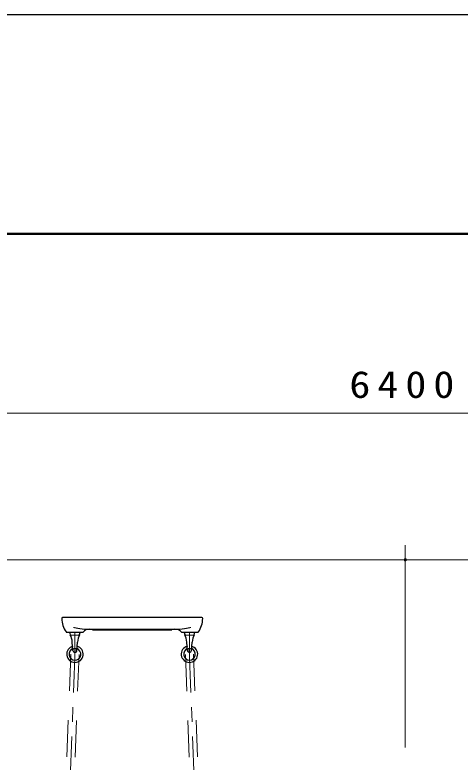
# Model space of a CAD drawing. Units: millimetres on the paper, scale 1:50. Extents: x 197 to 617, y 140 to 437.
# Drawn here: x 277 to 307.3, y 386 to 436.9 of the extents above; entities that cross this region are included whole.
import ezdxf

# ---------------------------------------------------------------- set-up
doc = ezdxf.new("R2010")
doc.units = ezdxf.units.MM
doc.linetypes.add('USER1', pattern=[4.5, 2.5, -2])
doc.linetypes.add('USER2', pattern=[6, 3, -1, 1, -1])
for name, color, linetype, lineweight in [('A3図枠', 140, 'Continuous', 50), ('線', 2, 'Continuous', 25), ('補助', 2, 'Continuous', 13)]:
    doc.layers.add(name, color=color, linetype=linetype, lineweight=lineweight)
doc.styles.add('ＭＳ ゴシック', font='')
doc.styles.get('ＭＳ ゴシック').set_extended_font_data('MS Gothic')

# ---------------------------------------------------------------- blocks, each defined once
blk = doc.blocks.new('dimension_origin')
at = {"color": 0, "linetype": 'Continuous', "lineweight": -2}
blk.add_circle((0, 0), 1.25, dxfattribs=at)

msp = doc.modelspace()

# ---------------------------------------------------------------- linework, layer by layer
at = {"layer": 'A3図枠', "color": 7}
msp.add_line((599.181, 422.007), (214.181, 422.007), dxfattribs=at)
at = {"layer": '線', "color": 131}
for p, q in [((289.721, 395.856), (280.241, 395.856)), ((281.841, 395.056), (288.12, 395.056)), ((280.506, 394.856), (281.603, 394.856)), ((281.316, 394.856), (281.355, 394.856)), ((282.281, 395.022), (282.276, 395.036)), ((282.291, 395.016), (282.391, 395.016)), ((282.391, 395.016), (287.57, 395.016)), ((287.57, 395.016), (287.671, 395.016)), ((287.685, 395.036), (287.68, 395.022)), ((288.358, 394.856), (289.455, 394.856)), ((288.606, 394.856), (288.646, 394.856))]:
    msp.add_line(p, q, dxfattribs=at)
at = {"layer": '線', "color": 7, "lineweight": 13}
for p, q in [((281.407, 394.856), (280.755, 394.856)), ((280.813, 394.656), (281.081, 394.642)), ((281.348, 394.656), (281.081, 394.642)), ((288.555, 394.856), (289.207, 394.856)), ((288.613, 394.656), (288.881, 394.642)), ((289.148, 394.656), (288.881, 394.642))]:
    msp.add_line(p, q, dxfattribs=at)
at = {"layer": '線', "linetype": 'USER2', "lineweight": 13}
for p, q in [((281.081, 394.856), (281.081, 393.476)), ((288.881, 394.856), (288.881, 393.476))]:
    msp.add_line(p, q, dxfattribs=at)
at = {"layer": '線', "color": 7}
for p, q in [((280.941, 393.605), (280.897, 394.186)), ((281.22, 393.605), (281.264, 394.186)), ((288.741, 393.605), (288.697, 394.186)), ((289.02, 393.605), (289.064, 394.186))]:
    msp.add_line(p, q, dxfattribs=at)
at = {"layer": '線', "color": 1, "linetype": 'USER2', "lineweight": 13}
for p, q in [((281.096, 393.755), (279.681, 356.357)), ((288.866, 393.755), (290.281, 356.357))]:
    msp.add_line(p, q, dxfattribs=at)
at = {"layer": '線', "color": 4, "linetype": 'USER1', "lineweight": 13}
for p, q in [((280.801, 393.366), (279.401, 356.367)), ((281.36, 393.345), (279.96, 356.346)), ((288.601, 393.345), (290.001, 356.346)), ((289.16, 393.366), (290.56, 356.367))]:
    msp.add_line(p, q, dxfattribs=at)
at = {"layer": '線', "color": 7}
msp.add_lwpolyline([(196.588, 139.92), (616.697, 139.92), (616.697, 436.915), (196.588, 436.915)], close=True, dxfattribs=at)
at = {"layer": '線', "color": 131}
for centre, radius, start, end in [((280.241, 395.796), 0.06, 90, 180), ((281.781, 395.796), 1.6, 180, 215.2344), ((288.181, 395.796), 1.6, 324.7656, 0), ((289.721, 395.796), 0.06, 0, 90), ((282.068, 394.456), 0.6, 90, 136.5675), ((282.248, 395.026), 0.03, 20, 90), ((287.713, 395.026), 0.03, 90, 160), ((287.893, 394.456), 0.6, 43.4325, 90), ((280.506, 394.896), 0.04, 215.2344, 270), ((281.603, 394.896), 0.04, 270, 316.5675), ((282.291, 395.026), 0.01, 200, 270), ((287.671, 395.026), 0.01, 270, 340), ((288.358, 394.896), 0.04, 223.4325, 270), ((289.455, 394.896), 0.04, 270, 324.7656)]:
    msp.add_arc(centre, radius, start, end, dxfattribs=at)
at = {"layer": '線', "color": 7}
for centre, radius, start, end in [((281.065, 394.832), 0.335, 180, 205.6338), ((279.501, 394.081), 1.4, 4.2913, 25.6338), ((282.66, 394.081), 1.4, 154.3662, 175.7087), ((281.096, 394.832), 0.335, 335.0273, 0), ((288.865, 394.832), 0.335, 180, 204.9727), ((287.301, 394.081), 1.4, 4.2913, 25.6338), ((290.46, 394.081), 1.4, 154.3662, 175.7087), ((288.896, 394.832), 0.335, 334.3662, 0), ((281.081, 393.356), 0.56, 104.5643, 75.4357), ((281.081, 393.356), 0.4, 108.6765, 71.3235), ((281.081, 393.616), 0.14, 184.2913, 355.7087), ((288.881, 393.356), 0.56, 104.5643, 75.4357), ((288.881, 393.356), 0.4, 108.6765, 71.3235), ((288.881, 393.616), 0.14, 184.2913, 355.7087)]:
    msp.add_arc(centre, radius, start, end, dxfattribs=at)
at = {"layer": '線', "color": 7, "lineweight": 13}
for centre, radius, start, end in [((280.755, 394.832), 0.024, 90, 180), ((280.816, 394.716), 0.06, 204.9727, 270), ((281.345, 394.716), 0.06, 270, 335.0273), ((281.407, 394.832), 0.024, 0, 90), ((288.555, 394.832), 0.024, 90, 180), ((288.616, 394.716), 0.06, 204.9727, 270), ((289.145, 394.716), 0.06, 270, 335.0273), ((289.207, 394.832), 0.024, 0, 90)]:
    msp.add_arc(centre, radius, start, end, dxfattribs=at)
at = {"layer": '線', "color": 7, "linetype": 'USER1', "lineweight": 13}
for centre in [(281.081, 393.616), (288.881, 393.616)]:
    msp.add_arc(centre, 0.14, 355.7087, 184.2913, dxfattribs=at)
at = {"layer": '線', "color": 131, "lineweight": 13}
for points, knots in [([(281.633, 395.068), (281.629, 395.068), (281.626, 395.068), (281.623, 395.069), (281.619, 395.069), (281.616, 395.069), (281.613, 395.07), (281.61, 395.07), (281.606, 395.07), (281.603, 395.071), (281.6, 395.071), (281.596, 395.072), (281.593, 395.072), (281.59, 395.072), (281.586, 395.073), (281.583, 395.073), (281.58, 395.073), (281.577, 395.074), (281.573, 395.074), (281.57, 395.075), (281.567, 395.075), (281.563, 395.075), (281.56, 395.076), (281.557, 395.076), (281.554, 395.077), (281.55, 395.077), (281.547, 395.078), (281.544, 395.078), (281.54, 395.078), (281.537, 395.079), (281.534, 395.079), (281.531, 395.08), (281.527, 395.08), (281.524, 395.081), (281.521, 395.081), (281.517, 395.081), (281.514, 395.082), (281.511, 395.082), (281.508, 395.083), (281.504, 395.083), (281.501, 395.084), (281.498, 395.084), (281.495, 395.085), (281.491, 395.085), (281.488, 395.085), (281.485, 395.086), (281.481, 395.086), (281.478, 395.087), (281.475, 395.087), (281.472, 395.088), (281.468, 395.088), (281.465, 395.089), (281.462, 395.089), (281.458, 395.09), (281.455, 395.09), (281.452, 395.091), (281.449, 395.091), (281.445, 395.092), (281.442, 395.092), (281.439, 395.093), (281.436, 395.093), (281.432, 395.094), (281.429, 395.094), (281.426, 395.095), (281.422, 395.095), (281.419, 395.096), (281.416, 395.096), (281.413, 395.097), (281.409, 395.097), (281.406, 395.098), (281.403, 395.098), (281.4, 395.099), (281.396, 395.099), (281.393, 395.1), (281.39, 395.1), (281.387, 395.101), (281.383, 395.102), (281.38, 395.102), (281.377, 395.103), (281.373, 395.103), (281.37, 395.104), (281.367, 395.104), (281.364, 395.105), (281.36, 395.105), (281.357, 395.106), (281.354, 395.106), (281.351, 395.107), (281.347, 395.108), (281.344, 395.108), (281.341, 395.109), (281.338, 395.109), (281.334, 395.11), (281.331, 395.11), (281.328, 395.111), (281.324, 395.112), (281.321, 395.112), (281.318, 395.113), (281.315, 395.113), (281.311, 395.114), (281.308, 395.114), (281.305, 395.115), (281.302, 395.116), (281.298, 395.116), (281.295, 395.117), (281.292, 395.117), (281.289, 395.118), (281.285, 395.119), (281.282, 395.119), (281.279, 395.12), (281.276, 395.12), (281.272, 395.121), (281.269, 395.121), (281.266, 395.122), (281.263, 395.123), (281.259, 395.123), (281.256, 395.124), (281.253, 395.124), (281.25, 395.125), (281.246, 395.126), (281.243, 395.126), (281.24, 395.127), (281.237, 395.128), (281.233, 395.128), (281.23, 395.129), (281.227, 395.129), (281.224, 395.13), (281.22, 395.131), (281.217, 395.131), (281.214, 395.132), (281.211, 395.133), (281.207, 395.133), (281.204, 395.134), (281.201, 395.134), (281.197, 395.135), (281.194, 395.136), (281.191, 395.136), (281.188, 395.137), (281.185, 395.138), (281.181, 395.138), (281.178, 395.139), (281.175, 395.139), (281.172, 395.14), (281.168, 395.141), (281.165, 395.141), (281.162, 395.142), (281.159, 395.143), (281.155, 395.143), (281.152, 395.144), (281.149, 395.145), (281.146, 395.145), (281.142, 395.146), (281.139, 395.147), (281.136, 395.147), (281.133, 395.148), (281.129, 395.149), (281.126, 395.149), (281.123, 395.15), (281.12, 395.151), (281.116, 395.151), (281.113, 395.152), (281.11, 395.153), (281.107, 395.153), (281.103, 395.154), (281.1, 395.155), (281.097, 395.155), (281.094, 395.156), (281.09, 395.157), (281.087, 395.157), (281.084, 395.158), (281.081, 395.159), (281.077, 395.159), (281.074, 395.16), (281.071, 395.161), (281.068, 395.161), (281.064, 395.162), (281.061, 395.163), (281.058, 395.163), (281.055, 395.164), (281.052, 395.165), (281.048, 395.165), (281.045, 395.166), (281.042, 395.167), (281.039, 395.168), (281.035, 395.168), (281.032, 395.169), (281.029, 395.17), (281.026, 395.17), (281.022, 395.171), (281.019, 395.172), (281.016, 395.172), (281.013, 395.173), (281.009, 395.174), (281.006, 395.174), (281.003, 395.175), (281, 395.176), (280.996, 395.177), (280.993, 395.177), (280.99, 395.178), (280.987, 395.179)], [0, 0, 0, 0, 1, 1, 1, 2, 2, 2, 3, 3, 3, 4, 4, 4, 5, 5, 5, 6, 6, 6, 7, 7, 7, 8, 8, 8, 9, 9, 9, 10, 10, 10, 11, 11, 11, 12, 12, 12, 13, 13, 13, 14, 14, 14, 15, 15, 15, 16, 16, 16, 17, 17, 17, 18, 18, 18, 19, 19, 19, 20, 20, 20, 21, 21, 21, 22, 22, 22, 23, 23, 23, 24, 24, 24, 25, 25, 25, 26, 26, 26, 27, 27, 27, 28, 28, 28, 29, 29, 29, 30, 30, 30, 31, 31, 31, 32, 32, 32, 33, 33, 33, 34, 34, 34, 35, 35, 35, 36, 36, 36, 37, 37, 37, 38, 38, 38, 39, 39, 39, 40, 40, 40, 41, 41, 41, 42, 42, 42, 43, 43, 43, 44, 44, 44, 45, 45, 45, 46, 46, 46, 47, 47, 47, 48, 48, 48, 49, 49, 49, 50, 50, 50, 51, 51, 51, 52, 52, 52, 53, 53, 53, 54, 54, 54, 55, 55, 55, 56, 56, 56, 57, 57, 57, 58, 58, 58, 59, 59, 59, 60, 60, 60, 61, 61, 61, 62, 62, 62, 63, 63, 63, 64, 64, 64, 65, 65, 65, 66, 66, 66, 66]), ([(281.841, 395.056), (281.839, 395.056), (281.836, 395.056), (281.834, 395.056), (281.832, 395.056), (281.829, 395.056), (281.827, 395.056), (281.825, 395.056), (281.822, 395.056), (281.82, 395.056), (281.818, 395.056), (281.815, 395.056), (281.813, 395.056), (281.811, 395.056), (281.808, 395.056), (281.806, 395.056), (281.804, 395.056), (281.801, 395.056), (281.799, 395.056), (281.797, 395.056), (281.795, 395.057), (281.792, 395.057), (281.79, 395.057), (281.788, 395.057), (281.785, 395.057), (281.783, 395.057), (281.781, 395.057), (281.778, 395.057), (281.776, 395.057), (281.774, 395.057), (281.771, 395.057), (281.769, 395.057), (281.767, 395.058), (281.764, 395.058), (281.762, 395.058), (281.76, 395.058), (281.757, 395.058), (281.755, 395.058), (281.753, 395.058), (281.75, 395.058), (281.748, 395.058), (281.746, 395.059), (281.744, 395.059), (281.741, 395.059), (281.739, 395.059), (281.737, 395.059), (281.734, 395.059), (281.732, 395.059), (281.73, 395.06), (281.727, 395.06), (281.725, 395.06), (281.723, 395.06), (281.72, 395.06), (281.718, 395.06), (281.716, 395.061), (281.713, 395.061), (281.711, 395.061), (281.709, 395.061), (281.706, 395.061), (281.704, 395.061), (281.702, 395.062), (281.7, 395.062), (281.697, 395.062), (281.695, 395.062), (281.693, 395.062), (281.69, 395.062), (281.688, 395.063), (281.686, 395.063), (281.683, 395.063), (281.681, 395.063), (281.679, 395.063), (281.676, 395.064), (281.674, 395.064), (281.672, 395.064), (281.669, 395.064), (281.667, 395.064), (281.665, 395.065), (281.663, 395.065), (281.66, 395.065), (281.658, 395.065), (281.656, 395.065), (281.653, 395.066), (281.651, 395.066), (281.649, 395.066), (281.646, 395.066), (281.644, 395.067), (281.642, 395.067), (281.639, 395.067), (281.637, 395.067), (281.635, 395.067), (281.633, 395.068)], [0, 0, 0, 0, 1, 1, 1, 2, 2, 2, 3, 3, 3, 4, 4, 4, 5, 5, 5, 6, 6, 6, 7, 7, 7, 8, 8, 8, 9, 9, 9, 10, 10, 10, 11, 11, 11, 12, 12, 12, 13, 13, 13, 14, 14, 14, 15, 15, 15, 16, 16, 16, 17, 17, 17, 18, 18, 18, 19, 19, 19, 20, 20, 20, 21, 21, 21, 22, 22, 22, 23, 23, 23, 24, 24, 24, 25, 25, 25, 26, 26, 26, 27, 27, 27, 28, 28, 28, 29, 29, 29, 30, 30, 30, 30]), ([(288.329, 395.068), (288.326, 395.067), (288.324, 395.067), (288.322, 395.067), (288.319, 395.067), (288.317, 395.067), (288.315, 395.066), (288.313, 395.066), (288.31, 395.066), (288.308, 395.066), (288.306, 395.065), (288.303, 395.065), (288.301, 395.065), (288.299, 395.065), (288.296, 395.065), (288.294, 395.064), (288.292, 395.064), (288.289, 395.064), (288.287, 395.064), (288.285, 395.064), (288.283, 395.063), (288.28, 395.063), (288.278, 395.063), (288.276, 395.063), (288.273, 395.063), (288.271, 395.062), (288.269, 395.062), (288.266, 395.062), (288.264, 395.062), (288.262, 395.062), (288.259, 395.062), (288.257, 395.061), (288.255, 395.061), (288.252, 395.061), (288.25, 395.061), (288.248, 395.061), (288.246, 395.061), (288.243, 395.06), (288.241, 395.06), (288.239, 395.06), (288.236, 395.06), (288.234, 395.06), (288.232, 395.06), (288.229, 395.059), (288.227, 395.059), (288.225, 395.059), (288.222, 395.059), (288.22, 395.059), (288.218, 395.059), (288.215, 395.059), (288.213, 395.058), (288.211, 395.058), (288.208, 395.058), (288.206, 395.058), (288.204, 395.058), (288.202, 395.058), (288.199, 395.058), (288.197, 395.058), (288.195, 395.058), (288.192, 395.057), (288.19, 395.057), (288.188, 395.057), (288.185, 395.057), (288.183, 395.057), (288.181, 395.057), (288.178, 395.057), (288.176, 395.057), (288.174, 395.057), (288.171, 395.057), (288.169, 395.057), (288.167, 395.057), (288.164, 395.056), (288.162, 395.056), (288.16, 395.056), (288.157, 395.056), (288.155, 395.056), (288.153, 395.056), (288.151, 395.056), (288.148, 395.056), (288.146, 395.056), (288.144, 395.056), (288.141, 395.056), (288.139, 395.056), (288.137, 395.056), (288.134, 395.056), (288.132, 395.056), (288.13, 395.056), (288.127, 395.056), (288.125, 395.056), (288.123, 395.056), (288.12, 395.056)], [0, 0, 0, 0, 1, 1, 1, 2, 2, 2, 3, 3, 3, 4, 4, 4, 5, 5, 5, 6, 6, 6, 7, 7, 7, 8, 8, 8, 9, 9, 9, 10, 10, 10, 11, 11, 11, 12, 12, 12, 13, 13, 13, 14, 14, 14, 15, 15, 15, 16, 16, 16, 17, 17, 17, 18, 18, 18, 19, 19, 19, 20, 20, 20, 21, 21, 21, 22, 22, 22, 23, 23, 23, 24, 24, 24, 25, 25, 25, 26, 26, 26, 27, 27, 27, 28, 28, 28, 29, 29, 29, 30, 30, 30, 30]), ([(288.974, 395.179), (288.971, 395.178), (288.968, 395.177), (288.965, 395.177), (288.962, 395.176), (288.958, 395.175), (288.955, 395.174), (288.952, 395.174), (288.949, 395.173), (288.945, 395.172), (288.942, 395.172), (288.939, 395.171), (288.936, 395.17), (288.932, 395.17), (288.929, 395.169), (288.926, 395.168), (288.923, 395.168), (288.919, 395.167), (288.916, 395.166), (288.913, 395.165), (288.91, 395.165), (288.907, 395.164), (288.903, 395.163), (288.9, 395.163), (288.897, 395.162), (288.894, 395.161), (288.89, 395.161), (288.887, 395.16), (288.884, 395.159), (288.881, 395.159), (288.877, 395.158), (288.874, 395.157), (288.871, 395.157), (288.868, 395.156), (288.864, 395.155), (288.861, 395.155), (288.858, 395.154), (288.855, 395.153), (288.851, 395.153), (288.848, 395.152), (288.845, 395.151), (288.842, 395.151), (288.838, 395.15), (288.835, 395.149), (288.832, 395.149), (288.829, 395.148), (288.825, 395.147), (288.822, 395.147), (288.819, 395.146), (288.816, 395.145), (288.812, 395.145), (288.809, 395.144), (288.806, 395.143), (288.803, 395.143), (288.799, 395.142), (288.796, 395.141), (288.793, 395.141), (288.79, 395.14), (288.787, 395.139), (288.783, 395.139), (288.78, 395.138), (288.777, 395.138), (288.774, 395.137), (288.77, 395.136), (288.767, 395.136), (288.764, 395.135), (288.76, 395.134), (288.757, 395.134), (288.754, 395.133), (288.751, 395.133), (288.748, 395.132), (288.744, 395.131), (288.741, 395.131), (288.738, 395.13), (288.734, 395.129), (288.731, 395.129), (288.728, 395.128), (288.725, 395.128), (288.721, 395.127), (288.718, 395.126), (288.715, 395.126), (288.712, 395.125), (288.708, 395.124), (288.705, 395.124), (288.702, 395.123), (288.699, 395.123), (288.695, 395.122), (288.692, 395.121), (288.689, 395.121), (288.686, 395.12), (288.682, 395.12), (288.679, 395.119), (288.676, 395.119), (288.673, 395.118), (288.669, 395.117), (288.666, 395.117), (288.663, 395.116), (288.66, 395.116), (288.656, 395.115), (288.653, 395.114), (288.65, 395.114), (288.647, 395.113), (288.643, 395.113), (288.64, 395.112), (288.637, 395.112), (288.634, 395.111), (288.63, 395.11), (288.627, 395.11), (288.624, 395.109), (288.62, 395.109), (288.617, 395.108), (288.614, 395.108), (288.611, 395.107), (288.607, 395.106), (288.604, 395.106), (288.601, 395.105), (288.598, 395.105), (288.594, 395.104), (288.591, 395.104), (288.588, 395.103), (288.585, 395.103), (288.581, 395.102), (288.578, 395.102), (288.575, 395.101), (288.571, 395.1), (288.568, 395.1), (288.565, 395.099), (288.562, 395.099), (288.558, 395.098), (288.555, 395.098), (288.552, 395.097), (288.549, 395.097), (288.545, 395.096), (288.542, 395.096), (288.539, 395.095), (288.536, 395.095), (288.532, 395.094), (288.529, 395.094), (288.526, 395.093), (288.522, 395.093), (288.519, 395.092), (288.516, 395.092), (288.513, 395.091), (288.509, 395.091), (288.506, 395.09), (288.503, 395.09), (288.5, 395.089), (288.496, 395.089), (288.493, 395.088), (288.49, 395.088), (288.486, 395.087), (288.483, 395.087), (288.48, 395.086), (288.477, 395.086), (288.473, 395.085), (288.47, 395.085), (288.467, 395.085), (288.463, 395.084), (288.46, 395.084), (288.457, 395.083), (288.454, 395.083), (288.45, 395.082), (288.447, 395.082), (288.444, 395.081), (288.441, 395.081), (288.437, 395.081), (288.434, 395.08), (288.431, 395.08), (288.427, 395.079), (288.424, 395.079), (288.421, 395.078), (288.418, 395.078), (288.414, 395.078), (288.411, 395.077), (288.408, 395.077), (288.404, 395.076), (288.401, 395.076), (288.398, 395.075), (288.395, 395.075), (288.391, 395.075), (288.388, 395.074), (288.385, 395.074), (288.381, 395.073), (288.378, 395.073), (288.375, 395.073), (288.372, 395.072), (288.368, 395.072), (288.365, 395.072), (288.362, 395.071), (288.358, 395.071), (288.355, 395.07), (288.352, 395.07), (288.348, 395.07), (288.345, 395.069), (288.342, 395.069), (288.339, 395.069), (288.335, 395.068), (288.332, 395.068), (288.329, 395.068)], [0, 0, 0, 0, 1, 1, 1, 2, 2, 2, 3, 3, 3, 4, 4, 4, 5, 5, 5, 6, 6, 6, 7, 7, 7, 8, 8, 8, 9, 9, 9, 10, 10, 10, 11, 11, 11, 12, 12, 12, 13, 13, 13, 14, 14, 14, 15, 15, 15, 16, 16, 16, 17, 17, 17, 18, 18, 18, 19, 19, 19, 20, 20, 20, 21, 21, 21, 22, 22, 22, 23, 23, 23, 24, 24, 24, 25, 25, 25, 26, 26, 26, 27, 27, 27, 28, 28, 28, 29, 29, 29, 30, 30, 30, 31, 31, 31, 32, 32, 32, 33, 33, 33, 34, 34, 34, 35, 35, 35, 36, 36, 36, 37, 37, 37, 38, 38, 38, 39, 39, 39, 40, 40, 40, 41, 41, 41, 42, 42, 42, 43, 43, 43, 44, 44, 44, 45, 45, 45, 46, 46, 46, 47, 47, 47, 48, 48, 48, 49, 49, 49, 50, 50, 50, 51, 51, 51, 52, 52, 52, 53, 53, 53, 54, 54, 54, 55, 55, 55, 56, 56, 56, 57, 57, 57, 58, 58, 58, 59, 59, 59, 60, 60, 60, 61, 61, 61, 62, 62, 62, 63, 63, 63, 64, 64, 64, 65, 65, 65, 66, 66, 66, 66])]:
    msp.add_open_spline(points, degree=3, knots=knots, dxfattribs=at)
at = {"layer": '補助'}
for p, q in [((239.581, 409.79), (367.581, 409.79)), ((303.581, 387.007), (303.581, 400.79)), ((303.581, 387.007), (303.581, 400.79)), ((239.581, 399.79), (303.581, 399.79)), ((303.581, 399.79), (367.581, 399.79))]:
    msp.add_line(p, q, dxfattribs=at)

# ---------------------------------------------------------------- block references
at = {"layer": '補助', "xscale": 0.0667, "yscale": 0.0667}
msp.add_blockref('dimension_origin', (303.581, 399.79), dxfattribs=at)
at = {"layer": '補助', "xscale": 0.0667, "yscale": 0.0667, "rotation": 180}
msp.add_blockref('dimension_origin', (303.581, 399.79), dxfattribs=at)

# ---------------------------------------------------------------- texts
at = {"layer": '補助', "insert": (303.581, 410.79), "char_height": 1.833, "attachment_point": 8, "style": 'ＭＳ ゴシック'}
msp.add_mtext('\\T1.33;\\W1.15;6400', dxfattribs=at)

doc.saveas('drawing.dxf')
